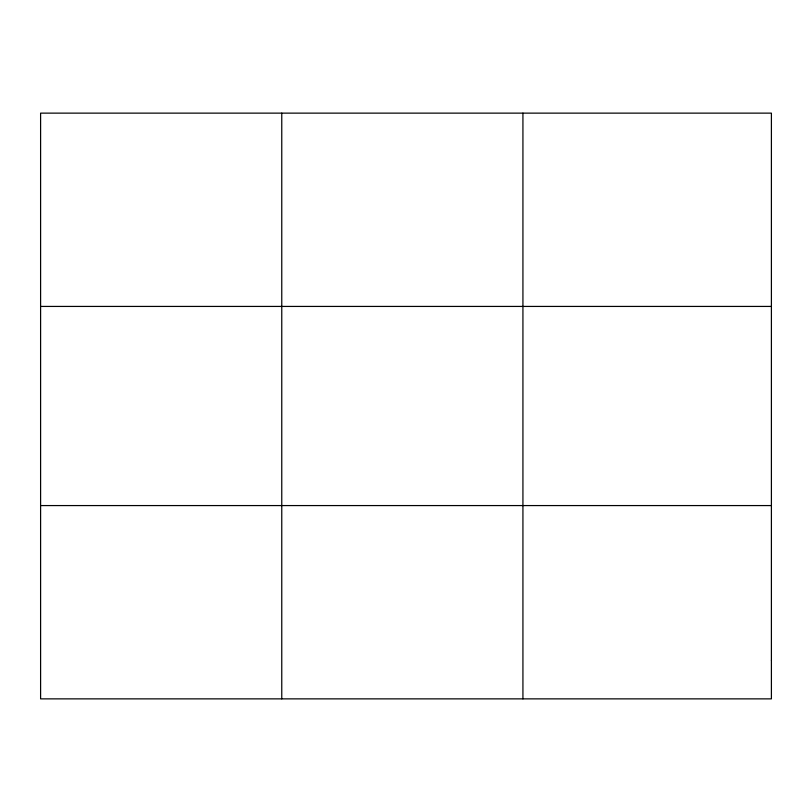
<?xml version="1.0" encoding="UTF-8"?>
<svg xmlns="http://www.w3.org/2000/svg" width="812" height="812" viewBox="0 0 812 812"><rect width="100%" height="100%" fill="white"/><g stroke="black" fill="none" stroke-linecap="round" stroke-linejoin="round"><path stroke-width="1.22" d="M281.764 113.132L281.764 698.868M522.928 113.132L522.928 698.868M40.6 306.428L771.4 306.428M40.6 505.571L771.4 505.571M771.4 660.207L771.4 698.868L40.6 698.868L40.6 113.132L771.4 113.132L771.4 660.207"/></g></svg>
